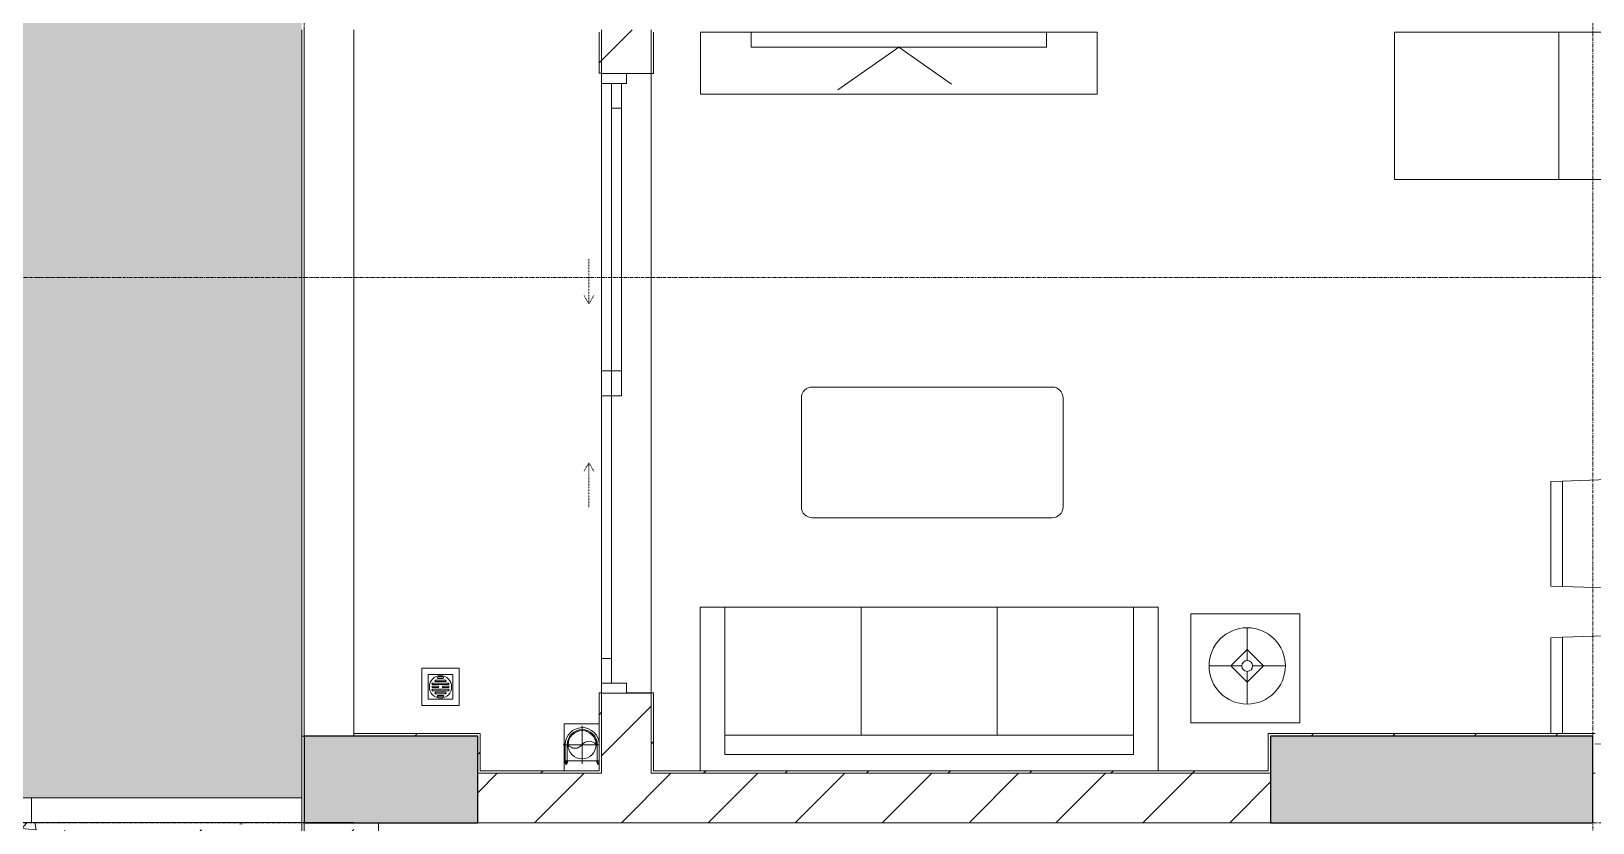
# Model space of a CAD drawing. Header units: millimetres. Extents: x 5121 to 246734, y -48180 to 129206.
# Drawn here: x 32551 to 38853, y 37037 to 40231 of the extents above; entities that cross this region are included whole.
import ezdxf

# ---------------------------------------------------------------- set-up
doc = ezdxf.new("R2010")
doc.units = ezdxf.units.MM
for name, pattern in [('Dash', [6, 3, -3]), ('Grid Line', [22.225, 12.7, -3.175, 3.175, -3.175]), ('IMPORT-CENTER _3_', [10.16, 6.35, -1.27, 1.27, -1.27])]:
    doc.linetypes.add(name, pattern=pattern)
for name, color, linetype, lineweight in [('0-1', 7, 'Continuous', 5), ('A-DOOR', 31, 'Continuous', 9), ('A-DOOR-FRAM', 31, 'Continuous', 9), ('A-DOOR-HDLN', 31, 'Dash', 9), ('A-FLOR', 192, 'Continuous', 9), ('A-FLOR-1', 50, 'Continuous', 9), ('A-FLOR-PATT', 8, 'Continuous', 9), ('A-WALL', 113, 'Continuous', 9), ('A-WALL-1', 250, 'Continuous', 18), ('A-WALL-FNSH-1', 50, 'Continuous', 9), ('A-WALL-PATT-2', 50, 'Continuous', 9), ('A-WALL-PATT-3', 111, 'Continuous', 9), ('G-IMPT', 8, 'Continuous', 9), ('G-IMPT-2', 8, 'IMPORT-CENTER _3_', 9), ('I-FURN', 30, 'Continuous', 9), ('I-FURN-1', 253, 'Continuous', 9), ('M-EQPM', 50, 'Continuous', 9), ('S-BEAM-1', 50, 'Continuous', 9), ('S-COLS-1', 7, 'Continuous', 5), ('S-COLS-2', 10, 'Continuous', 25), ('S-GRID-1', 1, 'Grid Line', 9)]:
    doc.layers.add(name, color=color, linetype=linetype, lineweight=lineweight)
pattern_1 = [(45, (0, 0), (-164.4023, 164.4023), [])]
pattern_2 = [(45, (0, 0), (-175.3625, 175.3625), [])]

# ---------------------------------------------------------------- blocks, each defined once
blk = doc.blocks.new('NCV_TKTC_KET CAU_rvt-1-TKCS_MB TỔNG THỂ TẦNG 1')
at = {"layer": 'S-COLS-1'}
for points in [[(33652.6, 37036.9), (34352.6, 37036.9), (34352.6, 37386.9), (33652.6, 37386.9), (33652.6, 37037.4)], [(37614, 37036.9), (38852.6, 37036.9), (38852.6, 37386.9), (37552.6, 37386.9), (37552.6, 37036.9)]]:
    blk.add_hatch(color=256, dxfattribs=at).paths.add_polyline_path(points)
at = {"layer": 'S-BEAM-1'}
blk.add_line((33952.6, 35545.3), (33952.6, 37036.9), dxfattribs=at)
at = {"layer": 'S-COLS-2'}
for p, q in [((33652.6, 37386.9), (33652.6, 37036.9)), ((34352.6, 37386.9), (33652.6, 37386.9)), ((34352.6, 37036.9), (34352.6, 37386.9)), ((37552.6, 37386.9), (37552.6, 37036.9)), ((38852.6, 37386.9), (37552.6, 37386.9)), ((38852.6, 37036.9), (38852.6, 37386.9)), ((33652.6, 37036.9), (34352.6, 37036.9)), ((37552.6, 37036.9), (38852.6, 37036.9))]:
    blk.add_line(p, q, dxfattribs=at)
blk = doc.blocks.new('HE BEP A1 - HE BEP A 2-842831-TKCS_MB TỔNG THỂ TẦNG 1')
at = {"layer": 'I-FURN'}
for p, q in [((662.4, 594.4), (0, 594.4)), ((0, 594.4), (0, 0)), ((662.4, 0), (662.4, 594.4)), ((662.4, 594.4), (3700, 594.4)), ((662.4, 0), (662.4, 594.4)), ((3700, 594.4), (3700, 0)), ((3700, 594.4), (3700, 0)), ((3175.6, 513.2), (2394, 513.2)), ((844.9, 120.7), (844.9, 476.9)), ((862.4, 494.4), (1706.9, 494.4)), ((1541.1, 452.3), (1528.6, 445.1)), ((1566.6, 443.1), (1618.1, 322.3)), ((1724.4, 476.9), (1724.4, 120.7)), ((2364, 483.2), (2364, 111.2)), ((3205.6, 483.2), (3205.6, 111.2)), ((871.5, 386.8), (871.5, 182.3)), ((871.5, 380.9), (1351.6, 380.9)), ((876.4, 408.9), (1346.8, 408.9)), ((1298.3, 440.1), (924.9, 440.1)), ((1351.6, 182.3), (1351.6, 386.8)), ((1644.4, 423.2), (1459, 423.2)), ((1602.7, 313.4), (1523.8, 418.4)), ((2474.5, 410.3), (2470.1, 405.9)), ((2470.1, 405.9), (2499.2, 376.7)), ((2503.6, 381.1), (2474.5, 410.3)), ((2499.2, 376.7), (2503.6, 381.1)), ((2692.1, 413), (2663, 383.9)), ((2663, 383.9), (2667.3, 379.5)), ((2667.3, 379.5), (2696.5, 408.6)), ((2696.5, 408.6), (2692.1, 413)), ((2873.2, 408.6), (2877.5, 413)), ((2902.3, 379.5), (2873.2, 408.6)), ((2877.5, 413), (2906.7, 383.9)), ((2906.7, 383.9), (2902.3, 379.5)), ((3066, 381.1), (3095.1, 410.3)), ((3070.4, 376.7), (3066, 381.1)), ((3099.5, 405.9), (3070.4, 376.7)), ((3095.1, 410.3), (3099.5, 405.9)), ((871.5, 352.9), (1351.6, 352.9)), ((871.5, 324.9), (1351.6, 324.9)), ((1405.6, 369.9), (1405.6, 183.2)), ((1618.1, 322.3), (1602.7, 313.4)), ((1697.8, 183.2), (1697.8, 369.9)), ((871.5, 296.9), (1351.6, 296.9)), ((871.5, 268.9), (1351.6, 268.9)), ((871.5, 240.9), (1351.6, 240.9)), ((871.5, 212.9), (1351.6, 212.9)), ((2467.4, 188.3), (2496.5, 217.4)), ((2500.9, 213), (2471.8, 183.9)), ((2496.5, 217.4), (2500.9, 213)), ((2660.2, 215.8), (2664.6, 220.2)), ((2689.3, 186.7), (2660.2, 215.8)), ((2664.6, 220.2), (2693.7, 191.1)), ((2693.7, 191.1), (2689.3, 186.7)), ((2905, 220.2), (2875.9, 191.1)), ((2875.9, 191.1), (2880.3, 186.7)), ((2880.3, 186.7), (2909.4, 215.8)), ((2909.4, 215.8), (2905, 220.2)), ((3073.1, 217.4), (3068.7, 213)), ((3068.7, 213), (3097.9, 183.9)), ((3102.3, 188.3), (3073.1, 217.4)), ((871.5, 184.9), (1351.6, 184.9)), ((877.9, 156.9), (1345.2, 156.9)), ((924.9, 128.9), (1298.3, 128.9)), ((1459, 129.9), (1644.4, 129.9)), ((2471.8, 183.9), (2467.4, 188.3)), ((3097.9, 183.9), (3102.3, 188.3)), ((1706.9, 103.2), (862.4, 103.2)), ((3175.6, 81.2), (2394, 81.2)), ((2451.6, 122.3), (2451.6, 118.3)), ((2484.1, 122.3), (2451.6, 122.3)), ((2451.6, 118.3), (2484.1, 118.3)), ((2484.1, 118.3), (2484.1, 122.3)), ((3085.5, 118.3), (3085.5, 122.3)), ((3085.5, 122.3), (3118, 122.3)), ((3118, 118.3), (3085.5, 118.3)), ((3118, 122.3), (3118, 118.3)), ((0, 0), (662.4, 0)), ((3700, 0), (662.4, 0))]:
    blk.add_line(p, q, dxfattribs=at)
for centre, radius in [((1485.9, 449.9), 17.8), ((1592.6, 449.9), 17.8), ((2581.9, 298.5), 142.6), ((2581.9, 298.5), 131.3), ((2581.9, 298.5), 87.2), ((2987.7, 298.5), 142.6), ((2987.7, 298.5), 131.3), ((2987.7, 298.5), 87.2), ((1552.8, 316.6), 22.2), ((2581.9, 298.5), 43.6), ((2581.9, 298.5), 30.9), ((2987.7, 298.5), 43.6), ((2987.7, 298.5), 30.9)]:
    blk.add_circle(centre, radius, dxfattribs=at)
for centre, radius, start, end in [((2394, 483.2), 30, 90, 180), ((3175.6, 483.2), 30, 360, 90), ((862.4, 476.9), 17.5, 90, 180), ((1537.5, 429.7), 17.8, 119.9521, 219.46175), ((1549.9, 436.9), 17.8, 20.53791, 119.9521), ((1706.9, 476.9), 17.5, 0, 90), ((924.9, 386.8), 53.3, 90, 180), ((1298.3, 386.8), 53.3, 360, 90), ((1459, 369.9), 53.3, 90, 180), ((1644.4, 369.9), 53.3, 360, 90), ((924.9, 182.3), 53.3, 180, 270), ((1298.3, 182.3), 53.3, 270, 360), ((1459, 183.2), 53.3, 180, 270), ((1644.4, 183.2), 53.3, 270, 360), ((2485.1, 120.7), 33.5, 163.94189, 180), ((2476.6, 123.1), 24.7, 145.20397, 163.94189), ((2467.8, 120.3), 11.6, 9.9102, 170.0898), ((2471.3, 126.9), 18.1, 120.79762, 145.20397), ((2467.9, 132.6), 11.5, 90, 120.79762), ((2467.9, 132.6), 11.5, 59.20238, 90), ((2464.5, 126.9), 18.1, 34.79603, 59.20238), ((2459.1, 123.1), 24.7, 16.05811, 34.79603), ((2450.6, 120.7), 33.5, 0, 16.05811), ((3119, 120.7), 33.5, 163.94189, 180), ((3110.5, 123.1), 24.7, 145.20397, 163.94189), ((3105.2, 126.9), 18.1, 120.79762, 145.20397), ((3101.8, 120.3), 11.6, 9.9102, 170.0898), ((3101.8, 132.6), 11.5, 90, 120.79762), ((3101.8, 132.6), 11.5, 59.20238, 90), ((3098.4, 126.9), 18.1, 34.79603, 59.20238), ((3093, 123.1), 24.7, 16.05811, 34.79603), ((3084.5, 120.7), 33.5, 0, 16.05811), ((862.4, 120.7), 17.5, 180, 270), ((1706.9, 120.7), 17.5, 270, 360), ((2394, 111.2), 30, 180, 270), ((2485.1, 120.7), 33.5, 180, 196.05811), ((2476.6, 118.2), 24.7, 196.05811, 214.79603), ((2467.8, 120.3), 11.6, 189.71775, 350.28225), ((2471.3, 114.5), 18.1, 214.79603, 239.20238), ((2467.9, 108.8), 11.5, 239.20238, 270), ((2467.9, 108.8), 11.5, 270, 300.79762), ((2464.5, 114.5), 18.1, 300.79762, 325.20397), ((2459.1, 118.2), 24.7, 325.20397, 343.94189), ((2450.6, 120.7), 33.5, 343.94189, 0), ((3119, 120.7), 33.5, 180, 196.05811), ((3110.5, 118.2), 24.7, 196.05811, 214.79603), ((3105.2, 114.5), 18.1, 214.79603, 239.20238), ((3101.8, 120.3), 11.6, 189.71775, 350.28225), ((3101.8, 108.8), 11.5, 239.20238, 270), ((3101.8, 108.8), 11.5, 270, 300.79762), ((3098.4, 114.5), 18.1, 300.79762, 325.20397), ((3093, 118.2), 24.7, 325.20397, 343.94189), ((3084.5, 120.7), 33.5, 343.94189, 0), ((3175.6, 111.2), 30, 270, 0)]:
    blk.add_arc(centre, radius, start, end, dxfattribs=at)
at = {"layer": 'I-FURN-1'}
for p, q in [((3700, 594.4), (0, 594.4)), ((0, 594.4), (0, 0)), ((3700, 0), (3700, 594.4)), ((0, 0), (3700, 0))]:
    blk.add_line(p, q, dxfattribs=at)
blk = doc.blocks.new('LOBBY_SOFA_1 - LOBBY_SOFA_1-850634-TKCS_MB TỔNG THỂ TẦNG 1')
at = {"layer": 'I-FURN'}
for p, q in [((-2556, 0), (-2556, -660)), ((-708, -660), (-708, 0)), ((-2457, -66), (-2457, -660)), ((-807, -66), (-2457, -66)), ((-807, -660), (-807, -66)), ((-807, -143), (-2457, -143)), ((-1907, -143), (-1907, -660)), ((-1357, -143), (-1357, -660)), ((-3128.2, -193.5), (-2688.2, -193.5)), ((-3128.2, -633.5), (-3128.2, -193.5)), ((-2688.2, -193.5), (-2688.2, -633.5)), ((-2915.4, -269), (-2915.4, -401)), ((-2915.4, -357), (-2981.4, -423)), ((-2849.4, -423), (-2915.4, -357)), ((-2937.4, -423), (-3069.4, -423)), ((-2981.4, -423), (-2915.4, -489)), ((-2915.4, -489), (-2849.4, -423)), ((-2893.4, -423), (-2761.4, -423)), ((-2915.4, -445), (-2915.4, -577)), ((-2688.2, -633.5), (-3128.2, -633.5)), ((-2556, -660), (-708, -660)), ((-2172.3, -1064.5), (-2172.3, -1504.5)), ((-1160.3, -1020.5), (-2128.3, -1020.5)), ((-1116.3, -1504.5), (-1116.3, -1064.5)), ((-2128.3, -1548.5), (-1160.3, -1548.5))]:
    blk.add_line(p, q, dxfattribs=at)
for radius in [154, 22]:
    blk.add_circle((-2915.4, -423), radius, dxfattribs=at)
for centre, start, end in [((-2128.3, -1064.5), 90, 180), ((-1160.3, -1064.5), 0, 90), ((-2128.3, -1504.5), 180, 270), ((-1160.3, -1504.5), 270, 0)]:
    blk.add_arc(centre, 44, start, end, dxfattribs=at)
at = {"layer": 'I-FURN-1'}
for p, q in [((-2556, 0), (-2556, -660)), ((-708, -660), (-708, 0)), ((-2688.2, -193.5), (-3128.2, -193.5)), ((-3128.2, -193.5), (-3128.2, -633.5)), ((-2688.2, -633.5), (-2688.2, -193.5)), ((-3128.2, -633.5), (-2688.2, -633.5)), ((-2556, -660), (-708, -660)), ((-2172.3, -1064.5), (-2172.3, -1504.5)), ((-1160.3, -1020.5), (-2128.3, -1020.5)), ((-1116.3, -1504.5), (-1116.3, -1064.5)), ((-2128.3, -1548.5), (-1160.3, -1548.5))]:
    blk.add_line(p, q, dxfattribs=at)
for centre, start, end in [((-2128.3, -1064.5), 90, 180), ((-1160.3, -1064.5), 0, 90), ((-2128.3, -1504.5), 180, 270), ((-1160.3, -1504.5), 270, 0)]:
    blk.add_arc(centre, 44, start, end, dxfattribs=at)
blk = doc.blocks.new('RES_BAN AN 1 - RES_BAN AN 1-V120-TKCS_MB TỔNG THỂ TẦNG 1')
at = {"layer": 'I-FURN-1'}
for p, q in [((-425, 1275), (425, 1275)), ((-425, 0), (-425, 1275)), ((425, 1275), (425, 0)), ((-761.9, 1168.8), (-809.6, 1167.2)), ((-809.6, 1167.2), (-809.6, 745.3)), ((-425, 1180), (-761.9, 1168.8)), ((-761.9, 1168.8), (-761.9, 743.8)), ((-761.9, 743.8), (-761.9, 1168.8)), ((-425, 732.5), (-425, 1180)), ((425, 1180), (761.9, 1168.8)), ((425, 732.5), (425, 1180)), ((761.9, 1168.8), (761.9, 743.8)), ((761.9, 1168.8), (761.9, 743.8)), ((809.6, 1167.2), (761.9, 1168.8)), ((809.6, 745.3), (809.6, 1167.2)), ((-809.6, 745.3), (-761.9, 743.8)), ((-761.9, 743.8), (-425, 732.5)), ((761.9, 743.8), (425, 732.5)), ((761.9, 743.8), (809.6, 745.3)), ((-809.6, 536.9), (-761.9, 538.5)), ((-809.6, 150), (-809.6, 536.9)), ((-425, 549.7), (-761.9, 538.5)), ((-761.9, 538.5), (-761.9, 150)), ((-761.9, 538.5), (-761.9, 150)), ((-425, 102.3), (-425, 549.7)), ((425, 549.7), (761.9, 538.5)), ((425, 102.3), (425, 549.7)), ((761.9, 538.5), (761.9, 113.5)), ((761.9, 538.5), (809.6, 536.9)), ((761.9, 113.5), (761.9, 538.5)), ((809.6, 536.9), (809.6, 115.1)), ((-630, 109.1), (-425, 102.3)), ((761.9, 113.5), (425, 102.3)), ((809.6, 115.1), (761.9, 113.5))]:
    blk.add_line(p, q, dxfattribs=at)
blk = doc.blocks.new('RES_BAN AN - RES_BAN AN-V101-TKCS_MB TỔNG THỂ TẦNG 1')
at = {"layer": 'I-FURN-1'}
for p, q in [((1600, 0), (0, 0)), ((0, 0), (0, -250)), ((1600, -250), (1600, 0)), ((0, -250), (1600, -250))]:
    blk.add_line(p, q, dxfattribs=at)
blk = doc.blocks.new('KE TIVI-2 - KE TIVI-2-V102-TKCS_MB TỔNG THỂ TẦNG 1')
at = {"layer": 'I-FURN-1'}
for p, q in [((-595.6, 0), (-595.6, -60)), ((595.6, 0), (-595.6, 0)), ((-595.6, -60), (595.6, -60)), ((0, -60), (-245.7, -232.1)), ((213, -209.1), (0, -60)), ((595.6, -60), (595.6, 0))]:
    blk.add_line(p, q, dxfattribs=at)
blk = doc.blocks.new('NCV_TKTC_TANG 1_rvt-1-TKCS_MB TỔNG THỂ TẦNG 1')
at = {"layer": 'A-WALL-PATT-2'}
h = blk.add_hatch(dxfattribs=at)
h.set_pattern_fill('FP_10', color=256, style=0, pattern_type=2)
h.set_pattern_definition(pattern_1)
h.paths.add_polyline_path([(34852.6, 37236.9), (34852.6, 37561.5), (34842.6, 37560.3), (34842.6, 37236.9)])
h.paths.add_polyline_path([(34852.6, 40061.5), (34852.6, 40226.9), (34842.6, 40226.9), (34842.6, 40061.5), (34849.6, 40061.5)])
h = blk.add_hatch(dxfattribs=at)
h.set_pattern_fill('FP_10', color=256, style=0, pattern_type=2)
h.set_pattern_definition(pattern_1)
h.paths.add_polyline_path([(35062.6, 37246.9), (35062.6, 37560.7), (35052.6, 37560.3), (35052.6, 37246.9), (35059.2, 37246.9)])
h.paths.add_polyline_path([(35052.6, 40060.7), (35062.6, 40060.7), (35062.6, 40226.9), (35052.6, 40226.9)])
h = blk.add_hatch(dxfattribs=at)
h.set_pattern_fill('FP_10', color=256, style=0, pattern_type=2)
h.set_pattern_definition(pattern_1)
h.paths.add_polyline_path([(34352.6, 37386.9), (34362.6, 37386.9), (34362.6, 37396.9), (33852.6, 37396.9), (33852.6, 37386.9), (34352.6, 37386.9)])
h = blk.add_hatch(dxfattribs=at)
h.set_pattern_fill('FP_10', color=256, style=0, pattern_type=2)
h.set_pattern_definition(pattern_1)
h.paths.add_polyline_path([(34352.6, 37246.9), (34362.6, 37246.9), (34362.6, 37386.9), (34352.6, 37386.9)])
h = blk.add_hatch(dxfattribs=at)
h.set_pattern_fill('FP_10', color=256, style=0, pattern_type=2)
h.set_pattern_definition(pattern_1)
h.paths.add_polyline_path([(38730.7, 37386.9), (38862.6, 37386.9), (38862.6, 37396.9), (37552.6, 37396.9), (37552.6, 37386.9), (38727.7, 37386.9)])
h = blk.add_hatch(dxfattribs=at)
h.set_pattern_fill('FP_10', color=256, style=0, pattern_type=2)
h.set_pattern_definition(pattern_1)
h.paths.add_polyline_path([(34754, 37236.9), (34842.6, 37236.9), (34842.6, 37246.9), (34352.6, 37246.9), (34352.6, 37236.9), (34362.6, 37236.9)])
h = blk.add_hatch(dxfattribs=at)
h.set_pattern_fill('FP_10', color=256, style=0, pattern_type=2)
h.set_pattern_definition(pattern_1)
h.paths.add_polyline_path([(35052.6, 37236.9), (37552.6, 37236.9), (37552.6, 37246.9), (35052.6, 37246.9)])
at = {"layer": 'A-FLOR-1'}
for p, q in [((34852.6, 40020.3), (34852.6, 38860.3)), ((35052.6, 40060.3), (35052.6, 37560.7)), ((35052.6, 37560.7), (35052.6, 40060.3)), ((34952.6, 37560.7), (35052.6, 37560.7))]:
    blk.add_line(p, q, dxfattribs=at)
at = {"layer": 'A-WALL-1'}
for p, q in [((34842.6, 40226.9), (34842.6, 40061.5)), ((34852.6, 40061.5), (34852.6, 40226.9)), ((35052.6, 40226.9), (35052.6, 40060.7)), ((35062.6, 40060.7), (35062.6, 40226.9)), ((34842.6, 40061.5), (34852.6, 40061.5)), ((35052.6, 40060.7), (35062.6, 40060.7)), ((34842.6, 37561.5), (34842.6, 37246.9)), ((34852.6, 37561.5), (34842.6, 37561.5)), ((34852.6, 37236.9), (34852.6, 37560.3)), ((35052.6, 37560.7), (35052.6, 37246.9)), ((35062.6, 37560.7), (35052.6, 37560.7)), ((35062.6, 37246.9), (35062.6, 37560.7)), ((34362.6, 37396.9), (33852.6, 37396.9)), ((33852.6, 37396.9), (33852.6, 37386.9)), ((33852.6, 37386.9), (34352.6, 37386.9)), ((34352.6, 37386.9), (34352.6, 37246.9)), ((34362.6, 37386.9), (34362.6, 37396.9)), ((34362.6, 37246.9), (34362.6, 37386.9)), ((37552.6, 37396.9), (37542.6, 37396.9)), ((37542.6, 37396.9), (37542.6, 37246.9)), ((38862.6, 37396.9), (37552.6, 37396.9)), ((37552.6, 37246.9), (37552.6, 37386.9)), ((37552.6, 37386.9), (38852.6, 37386.9)), ((38852.6, 37386.9), (38852.6, 37236.9)), ((34352.6, 37246.9), (34352.6, 37236.9)), ((34842.6, 37246.9), (34362.6, 37246.9)), ((35052.6, 37246.9), (35052.6, 37236.9)), ((37542.6, 37246.9), (35062.6, 37246.9)), ((37552.6, 37236.9), (37552.6, 37246.9)), ((34352.6, 37236.9), (34842.6, 37236.9)), ((34842.6, 37236.9), (34852.6, 37236.9)), ((35052.6, 37236.9), (37552.6, 37236.9)), ((38852.6, 37236.9), (38862.6, 37236.9))]:
    blk.add_line(p, q, dxfattribs=at)
at = {"layer": 'I-FURN-1'}
for name, p in [('RES_BAN AN - RES_BAN AN-V101-TKCS_MB TỔNG THỂ TẦNG 1', (35252.2, 40226.9)), ('KE TIVI-2 - KE TIVI-2-V102-TKCS_MB TỔNG THỂ TẦNG 1', (36052.2, 40226.9)), ('HE BEP A1 - HE BEP A 2-842831-TKCS_MB TỔNG THỂ TẦNG 1', (38052.6, 39632.6)), ('RES_BAN AN 1 - RES_BAN AN 1-V120-TKCS_MB TỔNG THỂ TẦNG 1', (39492.6, 37246.9))]:
    blk.add_blockref(name, p, dxfattribs=at)
at = {"layer": 'I-FURN-1', "rotation": 180}
blk.add_blockref('LOBBY_SOFA_1 - LOBBY_SOFA_1-850634-TKCS_MB TỔNG THỂ TẦNG 1', (34542.6, 37246.9), dxfattribs=at)
blk = doc.blocks.new('TKTC_XREF_251221_MB TANG 1 - TKTC_XREF_260130_MB TANG 1_dwg_THU NUOC - THU NUOC-444531-TKCS_MB TẦNG 1-4202120-TKCS_MB TỔNG THỂ TẦNG 1')
at = {"layer": 'M-EQPM'}
for p, q in [((-23.3, 10.8), (40.9, 10.8)), ((40.9, 4.8), (-23.3, 4.8)), ((-11, 23.3), (28.5, 23.3)), ((28.5, 17.3), (-11, 17.3)), ((-1.1, 35.6), (18.5, 35.6)), ((18.5, 29.6), (-1.1, 29.6)), ((-23.3, -13.6), (40.9, -13.6)), ((40.9, -19.6), (-23.3, -19.6)), ((-11, -26.1), (28.5, -26.1)), ((28.5, -32.1), (-11, -32.1)), ((-1.1, -38.5), (18.5, -38.5)), ((18.5, -44.5), (-1.1, -44.5))]:
    blk.add_line(p, q, dxfattribs=at)
at = {"layer": 'M-EQPM', "flags": 128}
for points in [[(83.7, -79.4), (83.7, 70.6), (-66.3, 70.6), (-66.3, -79.4)], [(58.7, -54.4), (58.7, 45.6), (-41.3, 45.6), (-41.3, -54.4)]]:
    blk.add_lwpolyline(points, close=True, dxfattribs=at)
for points in [[(-23.3, -1.2), (0.7, -1.2), (0.7, -7.2), (-23.3, -7.2)], [(40.9, -7.2), (16.7, -7.2), (16.7, -1.2), (40.9, -1.2)]]:
    blk.add_lwpolyline(points, dxfattribs=at)
at = {"layer": 'M-EQPM'}
for centre, radius, start, end in [((8.7, -4.4), 45, 360, 180), ((8.7, -4.4), 45, 360, 180), ((-23.3, 7.8), 3, 90, 270), ((-11, 20.3), 3, 90, 270), ((-1.1, 32.6), 3, 90, 270), ((18.5, 32.6), 3, 270, 90), ((28.5, 20.3), 3, 270, 90), ((40.9, 7.8), 3, 270, 90), ((8.7, -4.4), 45, 180, 360), ((8.7, -4.4), 45, 180, 360), ((-23.3, -4.2), 3, 90, 270), ((-23.3, -16.6), 3, 90, 270), ((-11, -29.1), 3, 90, 270), ((-1.1, -41.5), 3, 90, 270), ((18.5, -41.5), 3, 270, 90), ((28.5, -29.1), 3, 270, 90), ((40.9, -4.2), 3, 270, 90), ((40.9, -16.6), 3, 270, 90)]:
    blk.add_arc(centre, radius, start, end, dxfattribs=at)
blk = doc.blocks.new('TKTC_XREF_251221_MB TANG 1 - TKTC_XREF_260130_MB TANG 1_dwg_CUM U_DN100-V297-TKCS_MB TỔNG THỂ TẦNG 1')
at = {"layer": 'G-IMPT'}
blk.add_hatch(color=256, dxfattribs=at).paths.add_polyline_path([(0, 58.9), (0, 57), (20.1, 52.8), (36.6, 43.1), (47.8, 30.5), (54.6, 15.8), (55.1, 14.8), (57, 0), (54.6, -15.8), (43.1, -36.6), (30.5, -47.8), (15.8, -54.6), (14.8, -55.1), (0, -58.9), (0, -61), (25.1, -55.1), (35, -49.4), (49.4, -35), (55.1, -25.1), (59.1, -14.8), (61, 0), (53.7, 28.5), (45.3, 40.3), (35, 49.4), (20.4, 57), (15.8, 58.9), (0, 61)])
for p, q in [((-79.1, 66.6), (-79.1, 63.4)), ((-76.6, 66.6), (-76.6, 63.4)), ((-74.6, 66.6), (-74.6, 63.4)), ((-72.7, 69.3), (-72.7, 60.7)), ((-66.9, 67.9), (-71.7, 67.9)), ((-65, 69), (0, 69)), ((-66.9, 62.1), (-71.7, 62.1)), ((-72.7, -60.7), (-72.7, -68.3)), ((-66.9, -62.1), (-71.7, -62.1)), ((-79.1, -63.4), (-79.1, -66.6)), ((-76.6, -63.4), (-76.6, -66.6)), ((-74.6, -63.4), (-74.6, -66.6)), ((-66.9, -67.9), (-71.7, -67.9))]:
    blk.add_line(p, q, dxfattribs=at)
at = {"layer": 'G-IMPT', "flags": 128}
for points in [[(-72.7, 67.6), (-78.1, 67.6), (-78.1, 62.4), (-72.7, 62.4)], [(-71.7, 59.2), (-66.9, 59.2), (-66.9, 70.8), (-71.7, 70.8)], [(-66.9, 70.8), (-66.9, 72.7), (-65, 72.7), (-65, 57.3), (-66.9, 57.3), (-66.9, 59.2)], [(-65, 61), (0, 61), (0, 57)], [(-72.7, -62.4), (-78.1, -62.4), (-78.1, -67.6), (-72.7, -67.6)], [(-66.9, -68.3), (-66.9, -59.2), (-71.7, -59.2)], [(-66.9, -59.2), (-66.9, -57.3), (-65, -57.3), (-65, -68.3)], [(-65, -61), (0, -61), (0, -57)]]:
    blk.add_lwpolyline(points, dxfattribs=at)
at = {"layer": 'G-IMPT'}
for centre, radius, start, end in [((-78.1, 66.6), 0.96, 90, 180), ((-78.1, 63.4), 0.96, 180, 270), ((-71.1, 69.3), 1.56, 112.61986, 247.38014), ((-67.9, 65), 4.8, 143.1301, 216.8699), ((0, 0), 69, 271.59329, 90), ((-71.1, 60.7), 1.56, 112.61986, 247.38014), ((0, 0), 61, 270, 90), ((0, 0), 57, 270, 90), ((-78.1, -63.4), 0.96, 90, 180), ((-71.1, -60.7), 1.56, 112.61986, 247.38014), ((-67.9, -65), 4.8, 143.1301, 216.8699), ((-78.1, -66.6), 0.96, 180, 270)]:
    blk.add_arc(centre, radius, start, end, dxfattribs=at)
blk = doc.blocks.new('TKTC_XREF_251221_MB TANG 1 - TKTC_XREF_260130_MB TANG 1_dwg_$cc-V252-TKCS_MB TỔNG THỂ TẦNG 1')
at = {"layer": 'G-IMPT'}
blk.add_circle((0, 0), 0.5, dxfattribs=at)
for centre, radius, start, end in [((0, 0), 0.5, 90, 270), ((0.188, 0.25), 0.313, 126.8699, 233.1301), ((-0.188, -0.25), 0.313, 306.8699, 53.1301)]:
    blk.add_arc(centre, radius, start, end, dxfattribs=at)
at = {"layer": 'G-IMPT-2'}
for p, q in [((0, -0.673), (0, 0.607)), ((-0.673, 0), (0.673, 0))]:
    blk.add_line(p, q, dxfattribs=at)
blk = doc.blocks.new('TKTC_XREF_251221_MB TANG 1 - TKTC_XREF_260130_MB TANG 1_dwg-4202109-TKCS_MB TỔNG THỂ TẦNG 1')
at = {"layer": 'G-IMPT'}
blk.add_line((-168309.1, -364059.6), (-168449.6, -364059.6), dxfattribs=at)
at = {"layer": 'G-IMPT', "flags": 128}
for points in [[(-168449.6, -364059.6), (-168449.6, -363909.9), (-168309.1, -363909.9)], [(-168309.1, -364059.7), (-168449.9, -364059.7), (-168449.6, -364099.7)]]:
    blk.add_lwpolyline(points, dxfattribs=at)
blk.add_blockref('TKTC_XREF_251221_MB TANG 1 - TKTC_XREF_260130_MB TANG 1_dwg_THU NUOC - THU NUOC-444531-TKCS_MB TẦNG 1-4202120-TKCS_MB TỔNG THỂ TẦNG 1', (-168957.9, -363757))
for name, p, xscale, yscale, zscale, rotation in [('TKTC_XREF_251221_MB TANG 1 - TKTC_XREF_260130_MB TANG 1_dwg_$cc-V252-TKCS_MB TỔNG THỂ TẦNG 1', (-168378.1, -363994.7), 113.7150000000073, 113.7150000000073, 113.7150000000073, 269.9990086637467), ('TKTC_XREF_251221_MB TANG 1 - TKTC_XREF_260130_MB TANG 1_dwg_CUM U_DN100-V297-TKCS_MB TỔNG THỂ TẦNG 1', (-168377.2, -363994.7), 0.9975000000000007, 0.9975000000000007, 0.9975000000000007, 90.00099133829464)]:
    blk.add_blockref(name, p, dxfattribs=dict(xscale=xscale, yscale=yscale, zscale=zscale, rotation=rotation))
blk = doc.blocks.new('TKTC_XREF_251221_MB TANG 1 - TKTC_XREF_251221_MB TANG 1-2038492-TKCS_MB TỔNG THỂ TẦNG 1')
blk.add_blockref('TKTC_XREF_251221_MB TANG 1 - TKTC_XREF_260130_MB TANG 1_dwg-4202109-TKCS_MB TỔNG THỂ TẦNG 1', (169499.1, 384109.7))
blk = doc.blocks.new('DEG_02-DEG_03 - DEG_02-2500x2400mm-CỬA ĐI 02 CÁNH TRƯỢT-625766-TKCS_MB TỔNG THỂ TẦNG 1')
at = {"layer": 'A-DOOR'}
for p, q in [((-1110, 100), (-1210, 100)), ((-1210, 100), (-1210, 60)), ((-1110, 60), (-1110, 100)), ((-1110, 100), (-50, 100)), ((50, 100), (-50, 100)), ((-50, 100), (-50, 60)), ((50, 60), (50, 100)), ((-1210, 60), (-1110, 60)), ((-50, 60), (-1110, 60)), ((50, 60), (-50, 60)), ((-50, 60), (-50, 20)), ((-50, 60), (50, 60)), ((-50, 20), (50, 20)), ((50, 20), (50, 60)), ((50, 60), (1110, 60)), ((1110, 20), (50, 20)), ((1210, 60), (1110, 60)), ((1110, 60), (1110, 20)), ((1110, 20), (1210, 20)), ((1210, 20), (1210, 60))]:
    blk.add_line(p, q, dxfattribs=at)
at = {"layer": 'A-DOOR-FRAM'}
for p, q in [((-1210, 100), (-1250, 100)), ((-1250, 100), (-1250, 0)), ((-1210, 0), (-1210, 100)), ((1250, 100), (1210, 100)), ((1210, 100), (1210, 0)), ((1250, 0), (1250, 100)), ((-1250, 0), (-1210, 0)), ((1210, 0), (1250, 0))]:
    blk.add_line(p, q, dxfattribs=at)
at = {"layer": 'A-DOOR-HDLN'}
for p, q in [((-500.4, 151.1), (-320.4, 151.1)), ((-320.4, 151.1), (-355, 171.1)), ((-320.4, 151.1), (-355, 131.1)), ((320.4, 151.1), (355, 171.1)), ((320.4, 151.1), (355, 131.1)), ((500.4, 151.1), (320.4, 151.1))]:
    blk.add_line(p, q, dxfattribs=at)

msp = doc.modelspace()

# ---------------------------------------------------------------- hatches: boundary and pattern name
at = {"layer": 'A-FLOR-PATT'}
h = msp.add_hatch(dxfattribs=at)
h.set_pattern_fill('FP_23', color=256, style=0, pattern_type=2)
h.set_pattern_definition([(0, (236.2, 15.75), (787.4, 787.4), [118.11, -23.622, 31.496, -23.622, -590.55]), (0, (236.2, 15.75), (787.4, 787.4), [-196.85, 118.11, -472.44]), (0, (196.85, 39.4), (787.4, 787.4), [78.74, -59.055, 118.11, -59.055, -472.44]), (0, (196.85, 39.4), (787.4, 787.4), [-314.96, 78.74, -393.7]), (0, (472.44, 354.3), (787.4, 787.4), [98.425, -39.37, 98.425, -551.18]), (0, (78.74, 511.8), (787.4, 787.4), [39.37, -78.74, 39.37, -629.92]), (90, (157.5, 511.8), (-787.4, 787.4), [70.866, -716.534]), (90, (393.7, 39.4), (-787.4, 787.4), [78.74, -708.66]), (90, (590.55, 354.3), (-787.4, 787.4), [78.74, -708.66]), (45, (496.06, 31.5), (0, 787.4002), [78.74, -1034.812]), (135, (291.34, 31.5), (-787.4002, 6e-14), [78.74, -1034.812]), (63.435, (472.44, 35.43), (-0.0007, 787.4), [78.74, -1681.94]), (75.964, (433.07, 39.37), (-0.00383, 787.3999), [78.74, -3167.793]), (75.964, (629.92, 354.33), (-0.00383, 787.3999), [62.992, -3183.541]), (75.964, (173.23, 511.81), (-0.00383, 787.3999), [55.118, -3191.415]), (104.036, (354.33, 39.37), (0.00383, 787.3999), [78.74, -3167.793]), (104.036, (551.18, 354.33), (0.00383, 787.3999), [62.992, -3183.541]), (104.036, (141.73, 511.81), (0.00383, 787.3999), [55.118, -3191.415]), (116.565, (314.96, 35.43), (0.0007, 787.4), [78.74, -1681.939])])
h.paths.add_polyline_path([(33652.6, 17336.9), (33652.6, 17586.9), (33642.6, 17586.9), (33642.6, 17596.9), (33652.6, 17596.9), (33652.6, 19136.9), (33642.6, 19136.9), (33642.6, 25711.9), (33652.6, 25711.9), (33652.6, 27336.9), (33642.6, 27336.9), (33642.6, 33737.4), (31203.5, 33737.4), (31203.5, 18236.9), (31211.1, 18125), (31229.7, 18024), (31256.9, 17932.8), (31292.6, 17846.4), (31341.4, 17758.1), (31399.9, 17675.8), (31480, 17589), (31547.2, 17529.8), (31645.1, 17463.6), (31713, 17426.1), (31806.2, 17387.4), (31903.2, 17359.5), (32002.7, 17342.6), (32103.5, 17336.9), (33642.6, 17336.9)])
h.paths.add_polyline_path([(31203.5, 37137.4), (33642.6, 37137.4), (33642.6, 59936.9), (33652.6, 59936.9), (33652.6, 61561.9), (33642.6, 61561.9), (33642.6, 65035.3), (33652.6, 65035.3), (33652.6, 65040.9), (33642.6, 65040.9), (33642.6, 68136.9), (33652.6, 68136.9), (33652.6, 69762.3), (33642.6, 69762.3), (33642.6, 78236.9), (33652.6, 78236.9), (33654.5, 78246.9), (35742.6, 78243.9), (35742.6, 78236.9), (35752.6, 78236.9), (35752.6, 79046.9), (38162.6, 79046.9), (38162.6, 78246.9), (42252.6, 78246.9), (42252.6, 78636.9), (42552.6, 78636.9), (42552.6, 79236.9), (35988.7, 79234), (35855.3, 79230.6), (35567.1, 79206.6), (35361.5, 79180.4), (35117.1, 79136.6), (34875.3, 79080.5), (34636.6, 79012.2), (34401.7, 78931.9), (34171.2, 78839.8), (33945.6, 78736.2), (33725.5, 78621.2), (33510, 78494.3), (33296.5, 78353), (33092.2, 78202), (32897.2, 78041.7), (32711.6, 77872.5), (32535.6, 77694.7), (32369.5, 77508.9), (32213.4, 77315.4), (32067.7, 77114.8), (31932.5, 76907.4), (31806.3, 76690.2), (31693.9, 76472.3), (31583.6, 76226.6), (31502.6, 76021.4), (31423.8, 75788.4), (31356.8, 75551.8), (31301.8, 75312.4), (31258.9, 75070.6), (31228.2, 74827), (31209.7, 74582.3), (31203.5, 74336.9), (31203.5, 62086.3), (31213.3, 61993), (31234, 61917.3), (31258, 61859.3), (31299, 61792.4), (31349.9, 61732.8), (31409.6, 61681.8), (31476.5, 61640.8), (31549, 61610.8), (31625.3, 61592.5), (31703.5, 61586.3), (32403.5, 61586.3), (32403.5, 40886.3), (31667.3, 40883.5), (31618.1, 40878.5), (31534.5, 40855.8), (31476.5, 40831.8), (31409.6, 40790.8), (31349.9, 40739.9), (31299, 40680.2), (31254.8, 40605.5), (31228, 40540.8), (31209.7, 40464.6), (31203.5, 40386.3), (31203.5, 37741)])
h.paths.add_polyline_path([(54962.6, 78236.9), (54962.6, 78246.9), (62544.5, 78246.9), (62432.4, 78384.4), (62310.9, 78513.5), (62159.2, 78651), (62028.5, 78753.8), (61861.6, 78865.3), (61742.9, 78935.1), (61583.3, 79014.3), (61418.9, 79081.8), (61250.4, 79137.3), (61078.8, 79180.8), (60904.8, 79211.9), (60682.8, 79232.3), (60552.6, 79236.9), (46052.6, 79236.9), (46052.6, 78636.9), (46352.6, 78636.9), (46352.6, 78246.9), (54952.6, 78246.9), (54952.6, 78236.9), (54958.6, 78236.9)])
h = msp.add_hatch(dxfattribs=at)
h.set_pattern_fill('FP_15', color=256, style=0, pattern_type=2)
h.set_pattern_definition([(50, (0, 0), (677.7247, -59.293), [70.866, -779.526]), (355, (0, 0), (-131.104, 710.731), [56.693, -623.621]), (100.451, (56.5, -4.94), (546.627, 651.434), [60.227, -662.495]), (46.184, (0, 189), (1008.414, -156.399), [106.3, -1169.29]), (96.636, (84, 175.9), (883.138, 920.431), [90.34, -993.743]), (351.184, (0, 189), (883.146, 920.423), [85.04, -935.43]), (21, (94.5, 141.73), (564.0056, -380.426), [70.866, -779.526]), (326, (94.5, 141.7), (229.903, 685.18), [56.693, -623.621]), (71.451, (141.5, 110), (793.912, 304.747), [60.227, -662.495]), (37.5, (0, 0), (11.4894, 314.545), [10.394, -605.668, 10.394, -622.676, -625.983]), (37.5, (0, 0), (11.4894, 314.545), [-1249.131, 10.394, -615.589]), (7.5, (0, 0), (248.569, 372.672), [10.394, -350.55, 10.394, -591.495, -238.582]), (7.5, (0, 0), (248.569, 372.672), [-962.833, 10.394, -228.189]), (327.5, (-210.7, 0), (504.3984, -21.3116), [10.394, -225.826, 10.394, -726.613, -977.951]), (327.5, (-210.7, 0), (504.3984, -21.3116), [-973.226, 10.394, -967.557]), (317.5, (-305.2, 0), (551.041, 94.587), [10.394, -296.692, 10.394, -479.054, -694.487]), (317.5, (-305.2, 0), (551.041, 94.587), [-796.534, 10.394, -684.093])])
h.paths.add_polyline_path([(33604.7, 33837.4), (33642.6, 33837.4), (33642.6, 33886.9), (33652.6, 33886.9), (33652.6, 35176.9), (33642.6, 35176.9), (33642.6, 35697), (33652.6, 35697), (33652.6, 36987), (33642.6, 36987), (33642.6, 37037.4), (32447.6, 37036.9), (32447.6, 37027.4), (31103.5, 37027.4), (31103.5, 33847.4), (32542.6, 33846.9), (32542.6, 33837.4)])
at = {"layer": 'A-WALL-PATT-3'}
h = msp.add_hatch(dxfattribs=at)
h.set_pattern_fill('FP_1', color=256, style=0, pattern_type=2)
h.set_pattern_definition(pattern_2)
h.paths.add_polyline_path([(34852.6, 37236.9), (35052.6, 37236.9), (35052.6, 37560.3), (34852.6, 37560.3), (34852.6, 37252.9)])
h.paths.add_polyline_path([(34852.6, 40060.3), (35052.6, 40060.7), (35052.6, 40236.9), (34852.6, 40236.9), (34852.6, 40060.7)])
h = msp.add_hatch(dxfattribs=at)
h.set_pattern_fill('FP_1', color=256, style=0, pattern_type=2)
h.set_pattern_definition(pattern_2)
h.paths.add_polyline_path([(37223.4, 37036.9), (37552.6, 37036.9), (37552.6, 37236.9), (34352.6, 37236.9), (34352.6, 37036.9), (35988.7, 37036.9)])
h = msp.add_hatch(dxfattribs=at)
h.set_pattern_fill('FP_1', color=256, style=0, pattern_type=2)
h.set_pattern_definition(pattern_2)
h.paths.add_polyline_path([(33652.6, 33836.9), (33852.6, 33836.9), (33852.6, 33886.9), (33652.6, 33886.9), (33652.6, 33836.9)])
h.paths.add_polyline_path([(33652.6, 35176.9), (33852.6, 35176.9), (33852.6, 35335.6), (33652.6, 35335.6)])
h.paths.add_polyline_path([(33852.6, 35535.6), (33852.6, 35697), (33652.6, 35697), (33652.6, 35535.6)])
h.paths.add_polyline_path([(33652.6, 36987), (33852.6, 36987), (33852.6, 37036.9), (33652.6, 37036.9), (33652.6, 36987)])

# ---------------------------------------------------------------- linework, layer by layer
at = {"layer": 'A-FLOR'}
for p, q in [((32552.6, 37137.4), (33642.6, 37137.4)), ((33642.6, 37037.4), (32552.6, 37037.4))]:
    msp.add_line(p, q, dxfattribs=at)
at = {"layer": 'A-WALL'}
for p, q in [((33642.6, 37386.9), (33642.6, 40236.5)), ((33652.6, 40236.5), (33652.6, 37386.9)), ((33852.6, 40236.9), (33852.6, 37396.9)), ((34852.6, 38860.3), (34852.6, 40020.3)), ((35052.6, 40060.3), (35052.6, 37560.7)), ((31203.5, 37137.4), (32552.6, 37137.4)), ((32552.6, 37137.4), (32552.6, 37037.4)), ((31103.5, 37037.4), (32552.6, 37037.4))]:
    msp.add_line(p, q, dxfattribs=at)
at = {"layer": 'A-WALL-1'}
for p, q in [((34852.6, 40236.9), (34852.6, 40060.3)), ((35052.6, 40060.3), (35052.6, 40236.9)), ((34952.6, 40060.3), (35052.6, 40060.3)), ((34852.6, 37560.3), (34852.6, 37236.9)), ((35052.6, 37560.3), (34952.6, 37560.3)), ((35052.6, 37236.9), (35052.6, 37560.3)), ((34852.6, 37236.9), (34352.6, 37236.9)), ((34352.6, 37236.9), (34352.6, 37036.9)), ((37552.6, 37236.9), (35052.6, 37236.9)), ((37552.6, 37036.9), (37552.6, 37236.9)), ((33852.6, 37037.4), (33652.6, 37037.4)), ((33652.6, 37037.4), (33652.6, 36987)), ((33852.6, 37036.9), (33852.6, 37037.4)), ((34352.6, 37036.9), (37552.6, 37036.9))]:
    msp.add_line(p, q, dxfattribs=at)
at = {"layer": 'A-WALL-FNSH-1'}
for p, q in [((33652.6, 37386.9), (33642.6, 37386.9)), ((33642.6, 37386.9), (33642.6, 37037.4)), ((33652.6, 37037.4), (33652.6, 37386.9)), ((33642.6, 37037.4), (33642.6, 36987)), ((33642.6, 37037.4), (33652.6, 37037.4))]:
    msp.add_line(p, q, dxfattribs=at)
at = {"layer": 'S-GRID-1'}
for p, q in [((33652.6, 23210.6), (33652.6, 78232.7)), ((38852.6, 23210.6), (38852.6, 78232.7)), ((129301.8, 39236.9), (31601.8, 39236.9)), ((129301.8, 37036.9), (31601.8, 37036.9))]:
    msp.add_line(p, q, dxfattribs=at)

# ---------------------------------------------------------------- block references
at = {"layer": '0-1'}
for name in ['NCV_TKTC_KET CAU_rvt-1-TKCS_MB TỔNG THỂ TẦNG 1', 'NCV_TKTC_TANG 1_rvt-1-TKCS_MB TỔNG THỂ TẦNG 1']:
    msp.add_blockref(name, (0, 0), dxfattribs=at)
at = {"layer": 'A-DOOR', "rotation": 89.9999999999999}
msp.add_blockref('DEG_02-DEG_03 - DEG_02-2500x2400mm-CỬA ĐI 02 CÁNH TRƯỢT-625766-TKCS_MB TỔNG THỂ TẦNG 1', (34952.6, 38810.3), dxfattribs=at)
at = {"layer": 'M-EQPM'}
msp.add_blockref('TKTC_XREF_251221_MB TANG 1 - TKTC_XREF_251221_MB TANG 1-2038492-TKCS_MB TỔNG THỂ TẦNG 1', (33652.6, 17236.9), dxfattribs=at)

doc.saveas('drawing.dxf')
